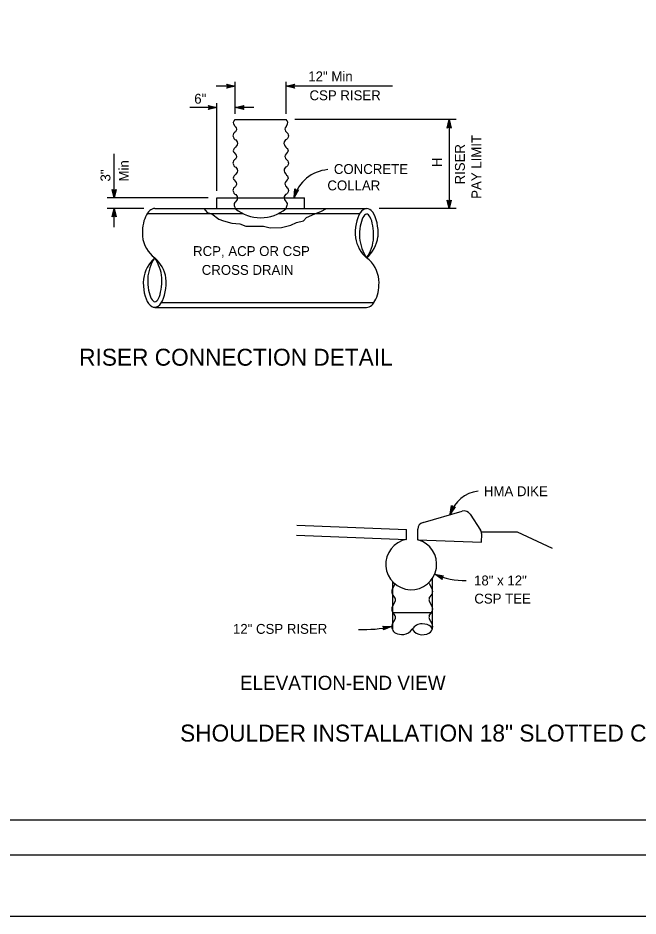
# Model space of a CAD drawing. Extents: x -894 to 866, y -472 to 714.
# Drawn here: x -347 to 92, y -472 to 164 of the extents above; entities that cross this region are included whole.
import ezdxf

# ---------------------------------------------------------------- set-up
doc = ezdxf.new("R2010")
doc.units = 0
for name, color, linetype in [('56 Stage 3 Anno', 7, 'Continuous'), ('57 Undefined', 7, 'Continuous'), ('60 Nongeo Data', 7, 'Continuous'), ('border_PLOTTING-ELEMENTS', 7, 'Continuous'), ('border_rw_22x34_Cut_Lines', 7, 'Continuous'), ('border_SHEET', 7, 'Continuous')]:
    doc.layers.add(name, color=color, linetype=linetype)

msp = doc.modelspace()

# ---------------------------------------------------------------- linework, layer by layer
at = {"layer": '56 Stage 3 Anno'}
for p, q in [((-193.08, 115.36), (-206.63, 115.36)), ((-198.28, 115.36), (-199.08, 116.69)), ((-199.08, 116.69), (-199.08, 116.69)), ((-199.08, 116.69), (-193.08, 115.36)), ((-193.08, 115.36), (-199.08, 114.03)), ((-199.08, 114.03), (-198.28, 115.36)), ((-198.86, 116.34), (-194.46, 115.36)), ((-194.47, 115.35), (-198.85, 114.38)), ((-195.84, 115.36), (-198.67, 114.73)), ((-198.63, 115.98), (-195.84, 115.36)), ((-198.45, 115.63), (-197.23, 115.36)), ((-197.23, 115.36), (-198.43, 115.09)), ((-193.08, 95.81), (-193.08, 118.44)), ((-193.08, 115.36), (-193.08, 115.36)), ((-157.08, 95.81), (-157.08, 118.44)), ((-157.08, 115.36), (-151.08, 116.69)), ((-81.68, 115.36), (-157.08, 115.36)), ((-151.08, 114.02), (-157.08, 115.36)), ((-157.08, 115.36), (-157.08, 115.36)), ((-151.3, 114.37), (-155.7, 115.35)), ((-155.69, 115.36), (-151.32, 116.33)), ((-154.32, 115.35), (-151.49, 115.98)), ((-151.53, 114.73), (-154.32, 115.35)), ((-152.94, 115.35), (-151.73, 115.62)), ((-151.71, 115.08), (-152.94, 115.35)), ((-151.08, 116.69), (-151.88, 115.36)), ((-151.88, 115.36), (-151.08, 114.02)), ((-151.08, 116.69), (-151.08, 116.69)), ((-199.08, 114.03), (-199.08, 114.03)), ((-151.08, 114.02), (-151.08, 114.02)), ((-206.08, 41.19), (-206.08, 103.33)), ((-206.08, 100.22), (-225.22, 100.22)), ((-211.28, 100.22), (-212.08, 101.56)), ((-212.08, 101.56), (-212.08, 101.56)), ((-212.08, 101.56), (-206.08, 100.22)), ((-206.08, 100.22), (-212.08, 98.89)), ((-212.08, 98.89), (-211.28, 100.22)), ((-212.08, 98.89), (-212.08, 98.89)), ((-211.86, 101.21), (-207.46, 100.22)), ((-207.47, 100.22), (-211.85, 99.25)), ((-208.84, 100.23), (-211.67, 99.6)), ((-211.63, 100.85), (-208.84, 100.23)), ((-211.45, 100.5), (-210.23, 100.23)), ((-210.23, 100.23), (-211.43, 99.96)), ((-206.08, 100.22), (-206.08, 100.22)), ((-193.08, 100.22), (-187.08, 101.55)), ((-180.01, 100.22), (-193.08, 100.22)), ((-187.08, 98.88), (-193.08, 100.22)), ((-193.08, 100.22), (-193.08, 100.22)), ((-187.3, 99.24), (-191.7, 100.22)), ((-191.69, 100.23), (-187.32, 101.19)), ((-190.32, 100.22), (-187.49, 100.85)), ((-187.53, 99.6), (-190.32, 100.22)), ((-188.94, 100.22), (-187.73, 100.49)), ((-187.71, 99.95), (-188.94, 100.22)), ((-187.08, 101.55), (-187.88, 100.22)), ((-187.88, 100.22), (-187.08, 98.88)), ((-187.08, 101.55), (-187.08, 101.55)), ((-187.08, 98.88), (-187.08, 98.88)), ((-36.58, 91.69), (-150.88, 91.69)), ((-42.92, 85.69), (-41.58, 91.69)), ((-42.57, 85.91), (-41.58, 90.31)), ((-41.58, 91.69), (-41.58, 28.69)), ((-41.58, 91.69), (-41.58, 91.69)), ((-41.58, 91.69), (-40.25, 85.69)), ((-41.58, 90.3), (-40.61, 85.93)), ((-41.58, 86.49), (-42.92, 85.69)), ((-42.92, 85.69), (-42.92, 85.69)), ((-42.21, 86.14), (-41.58, 88.93)), ((-41.86, 86.32), (-41.58, 87.55)), ((-41.58, 88.93), (-40.96, 86.1)), ((-41.58, 87.55), (-41.32, 86.34)), ((-40.25, 85.69), (-41.58, 86.49)), ((-40.25, 85.69), (-40.25, 85.69)), ((-278.88, 36.19), (-278.88, 67.4)), ((-278.88, 36.19), (-280.21, 42.19)), ((-280.21, 42.19), (-280.21, 42.19)), ((-280.21, 42.19), (-278.88, 41.39)), ((-278.89, 37.58), (-279.85, 41.96)), ((-278.88, 38.95), (-279.51, 41.78)), ((-278.88, 40.34), (-279.15, 41.54)), ((-278.88, 41.39), (-277.54, 42.19)), ((-277.54, 42.19), (-278.88, 36.19)), ((-277.9, 41.97), (-278.88, 37.57)), ((-278.26, 41.74), (-278.88, 38.95)), ((-278.61, 41.57), (-278.88, 40.34)), ((-277.54, 42.19), (-277.54, 42.19)), ((-151.47, 36.57), (-150.93, 42.69)), ((-148.39, 41.89), (-151.47, 36.57)), ((-151.05, 37.9), (-150.66, 42.36)), ((-148.79, 41.79), (-151.05, 37.88)), ((-150.93, 42.69), (-150.93, 42.69)), ((-150.93, 42.69), (-149.91, 41.53)), ((-150.64, 39.2), (-150.38, 42.09)), ((-149.21, 41.67), (-150.64, 39.2)), ((-150.22, 40.52), (-150.11, 41.75)), ((-149.59, 41.61), (-150.22, 40.52)), ((-149.91, 41.53), (-148.39, 41.89)), ((-148.39, 41.89), (-148.39, 41.89)), ((-212.21, 36.19), (-283.88, 36.19)), ((-278.88, 36.19), (-278.88, 36.19)), ((-151.47, 36.57), (-151.47, 36.57)), ((-41.58, 28.69), (-42.91, 34.69)), ((-42.91, 34.69), (-42.91, 34.69)), ((-42.91, 34.69), (-41.58, 33.89)), ((-41.58, 30.08), (-42.55, 34.45)), ((-41.58, 31.45), (-42.21, 34.27)), ((-41.58, 32.83), (-41.85, 34.04)), ((-41.58, 33.89), (-40.24, 34.69)), ((-40.24, 34.69), (-41.58, 28.69)), ((-40.6, 34.47), (-41.58, 30.07)), ((-40.96, 34.24), (-41.58, 31.45)), ((-41.3, 34.06), (-41.58, 32.83)), ((-40.24, 34.69), (-40.24, 34.69)), ((-257.86, 28.69), (-283.88, 28.69)), ((-280.22, 22.69), (-278.88, 28.69)), ((-279.87, 22.91), (-278.88, 27.31)), ((-279.51, 23.14), (-278.89, 25.93)), ((-278.89, 25.93), (-278.26, 23.1)), ((-278.88, 15.53), (-278.88, 28.69)), ((-278.88, 28.69), (-278.88, 28.69)), ((-278.88, 28.69), (-277.55, 22.69)), ((-278.88, 27.3), (-277.91, 22.93)), ((-36.58, 28.69), (-91.07, 28.69)), ((-41.58, 28.69), (-41.58, 28.69)), ((-278.88, 23.49), (-280.22, 22.69)), ((-280.22, 22.69), (-280.22, 22.69)), ((-279.16, 23.32), (-278.89, 24.55)), ((-278.89, 24.55), (-278.62, 23.34)), ((-277.55, 22.69), (-278.88, 23.49)), ((-277.55, 22.69), (-277.55, 22.69)), ((-40.81, -187.72), (-39.97, -181.63)), ((-37.46, -182.56), (-40.81, -187.72)), ((-40.33, -186.41), (-39.71, -181.97)), ((-37.87, -182.64), (-40.33, -186.42)), ((-39.97, -181.63), (-39.97, -181.63)), ((-39.97, -181.63), (-39, -182.84)), ((-39.85, -185.13), (-39.45, -182.26)), ((-38.29, -182.73), (-39.85, -185.13)), ((-39.36, -183.83), (-39.19, -182.61)), ((-38.68, -182.78), (-39.36, -183.83)), ((-39, -182.84), (-37.46, -182.56)), ((-37.46, -182.56), (-37.46, -182.56)), ((-40.81, -187.72), (-40.81, -187.72)), ((-46.68, -234.02), (-51.65, -230.41)), ((-51.65, -230.41), (-51.65, -230.41)), ((-51.65, -230.41), (-45.62, -231.57)), ((-46.73, -233.61), (-50.39, -230.96)), ((-50.38, -230.96), (-45.98, -231.8)), ((-46.81, -233.18), (-49.12, -231.51)), ((-49.12, -231.51), (-46.28, -232.05)), ((-46.83, -232.79), (-47.85, -232.06)), ((-47.85, -232.06), (-46.63, -232.29)), ((-45.62, -231.57), (-46.88, -232.47)), ((-46.88, -232.47), (-46.68, -234.02)), ((-46.68, -234.02), (-46.68, -234.02)), ((-45.62, -231.57), (-45.62, -231.57)), ((-87.6, -268.34), (-88.64, -267.18)), ((-88.64, -267.18), (-88.64, -267.18)), ((-88.64, -267.18), (-82.49, -267.35)), ((-88.36, -267.48), (-83.85, -267.61)), ((-82.49, -267.35), (-88.13, -269.8)), ((-88.13, -269.8), (-87.6, -268.34)), ((-88.13, -269.8), (-88.13, -269.8)), ((-88.06, -267.79), (-85.2, -267.87)), ((-83.86, -267.62), (-87.97, -269.4)), ((-85.2, -267.87), (-87.86, -269.03)), ((-87.82, -268.1), (-86.56, -268.14)), ((-86.56, -268.14), (-87.7, -268.63)), ((-82.49, -267.35), (-82.49, -267.35))]:
    msp.add_line(p, q, dxfattribs=at)
for centre, radius, start, end in [((-125.43, 29.26), 27.04, 94.71362, 164.33174), ((-18.34, -194.86), 23.58, 96.86366, 162.35762), ((-30.68, -182.82), 52.01, 246.21811, 271.16183), ((-101.64, -182.63), 86.85, 267.20456, 282.73493)]:
    msp.add_arc(centre, radius, start, end, dxfattribs=at)
at = {"layer": '60 Nongeo Data'}
for p, q in [((-193.08, 91.69), (-157.08, 91.69)), ((-206.08, 28.69), (-206.08, 36.19)), ((-206.08, 36.19), (-193.08, 36.19)), ((-193.08, 36.19), (-157.08, 36.19)), ((-157.08, 36.19), (-144.08, 36.19)), ((-144.08, 28.69), (-144.08, 36.19)), ((-250.08, 28.69), (-193.11, 28.69)), ((-193.11, 28.69), (-157.08, 28.69)), ((-157.08, 28.69), (-100.08, 28.69)), ((-255.37, 25.19), (-210.09, 25.19)), ((-210.64, 25.19), (-187.83, 25.19)), ((-162.33, 25.19), (-136.18, 25.19)), ((-136.18, 25.19), (-104.88, 25.19)), ((-250.08, -6.31), (-250.43, -6.31)), ((-100.08, -6.31), (-99.74, -6.31)), ((-245.28, -37.81), (-94.79, -37.81)), ((-250.08, -41.31), (-100.08, -41.31)), ((-60.13, -193.64), (-32.31, -185.69)), ((-26.74, -187.77), (-19.39, -199.08)), ((-149.49, -195.68), (-71.76, -198.67)), ((-149.76, -202.68), (-71.76, -205.68)), ((-71.76, -205.68), (-71.76, -198.67)), ((-63.76, -205.99), (-63.76, -198.44)), ((-18.8, -207.71), (-18.58, -202)), ((-18.52, -200.41), (6.5, -200.41)), ((6.5, -200.41), (31.22, -211.86)), ((-63.76, -205.99), (-18.8, -207.71)), ((-53.7, -233.7), (-53.7, -269.34)), ((-81.76, -235.5), (-81.76, -269.34)), ((-81.76, -240.6), (-79.81, -237.08)), ((-53.7, -240.6), (-55.65, -237.08)), ((-79.79, -247.39), (-81.74, -244.35)), ((-55.66, -247.39), (-53.71, -244.35)), ((-81.76, -253.1), (-79.81, -249.57)), ((-53.7, -253.1), (-55.65, -249.57)), ((-79.79, -259.88), (-81.74, -256.85)), ((-81.42, -257.34), (-54.03, -257.34)), ((-55.66, -259.88), (-53.71, -256.85)), ((-81.76, -265.59), (-79.81, -262.07)), ((-53.7, -265.59), (-55.65, -262.07))]:
    msp.add_line(p, q, dxfattribs=at)
for points in [[(-193.06, 86.8), (-194.17, 88.53), (-194.3, 89.85), (-193.89, 90.83), (-193.08, 91.69)], [(-157.1, 86.8), (-155.99, 88.53), (-155.87, 89.85), (-156.28, 90.83), (-157.08, 91.69)], [(-193.06, 86.8), (-192.37, 85.83), (-192.2, 84.97), (-192.31, 84.43), (-192.6, 83.53), (-193.02, 82.99), (-193.59, 82.42), (-194.24, 81.74), (-194.58, 80.86), (-194.7, 80.21), (-194.44, 79.13), (-194.02, 78.27), (-193.36, 77.62), (-192.71, 77.31), (-192.11, 76.57), (-191.77, 75.83), (-191.57, 74.84), (-191.83, 73.82), (-192.28, 73.17), (-192.99, 72.17), (-193.45, 71.6), (-193.99, 71.15), (-194.38, 70.3), (-194.5, 69.53), (-194.24, 68.89), (-193.84, 68.37), (-193.07, 67.43)], [(-157.1, 86.8), (-157.79, 85.83), (-157.96, 84.97), (-157.85, 84.43), (-157.57, 83.53), (-157.14, 82.99), (-156.57, 82.42), (-155.92, 81.74), (-155.58, 80.86), (-155.47, 80.21), (-155.72, 79.13), (-156.15, 78.27), (-156.8, 77.62), (-157.45, 77.31), (-158.05, 76.57), (-158.39, 75.83), (-158.59, 74.84), (-158.33, 73.82), (-157.88, 73.17), (-157.17, 72.17), (-156.71, 71.6), (-156.18, 71.15), (-155.78, 70.3), (-155.66, 69.53), (-155.92, 68.89), (-156.32, 68.37), (-157.09, 67.43)], [(-193.07, 67.43), (-192.37, 66.46), (-192.2, 65.6), (-192.32, 65.06), (-192.6, 64.16), (-193.03, 63.62), (-193.59, 63.05), (-194.25, 62.37), (-194.59, 61.49), (-194.7, 60.84), (-194.45, 59.76), (-194.02, 58.91), (-193.37, 58.25), (-192.71, 57.94), (-192.12, 57.2), (-191.78, 56.46), (-191.58, 55.47), (-191.83, 54.45), (-192.29, 53.8), (-193, 52.8), (-193.45, 52.23), (-193.99, 51.78), (-194.39, 50.93), (-194.5, 50.16), (-194.25, 49.52), (-193.85, 49), (-193.08, 48.06)], [(-157.09, 67.43), (-157.79, 66.46), (-157.96, 65.6), (-157.84, 65.06), (-157.56, 64.16), (-157.13, 63.62), (-156.57, 63.05), (-155.91, 62.37), (-155.57, 61.49), (-155.46, 60.84), (-155.72, 59.76), (-156.14, 58.91), (-156.79, 58.25), (-157.45, 57.94), (-158.04, 57.2), (-158.38, 56.46), (-158.58, 55.47), (-158.33, 54.45), (-157.87, 53.8), (-157.16, 52.8), (-156.71, 52.23), (-156.17, 51.78), (-155.77, 50.93), (-155.66, 50.16), (-155.92, 49.52), (-156.31, 49), (-157.09, 48.06)], [(-193.08, 48.06), (-192.38, 47.09), (-192.21, 46.23), (-192.32, 45.69), (-192.61, 44.79), (-193.03, 44.25), (-193.6, 43.68), (-194.25, 43), (-194.59, 42.12), (-194.71, 41.47), (-194.45, 40.39), (-194.03, 39.54), (-193.37, 38.88), (-192.72, 38.57), (-192.12, 37.83), (-191.78, 37.09), (-191.58, 36.1), (-191.84, 35.08), (-192.29, 34.43), (-193, 33.43), (-193.46, 32.87), (-193.8, 32.32), (-193.94, 31.49), (-193.81, 30.82), (-193.54, 30.22), (-193.3, 29.66), (-193.08, 28.69)], [(-157.09, 48.06), (-157.78, 47.09), (-157.95, 46.23), (-157.84, 45.69), (-157.56, 44.79), (-157.13, 44.25), (-156.56, 43.68), (-155.91, 43), (-155.57, 42.12), (-155.45, 41.47), (-155.71, 40.39), (-156.14, 39.54), (-156.79, 38.88), (-157.44, 38.57), (-158.04, 37.83), (-158.38, 37.09), (-158.58, 36.1), (-158.32, 35.08), (-157.87, 34.43), (-157.16, 33.43), (-156.7, 32.87), (-156.42, 32.35), (-156.38, 31.71), (-156.48, 30.92), (-156.77, 30.18), (-157.01, 29.37), (-157.08, 28.69)], [(-215.3, 28.69), (-213.04, 25.96), (-209.72, 24.9), (-204.8, 21.04), (-201.35, 19.98), (-195.5, 18.25), (-189.92, 17.86), (-185.54, 16.13), (-173.05, 16.13), (-168.27, 15.07), (-160.3, 15.2), (-153.66, 16.79), (-149.67, 18.79), (-144.76, 19.85), (-142.76, 22.24), (-136.65, 25.03), (-132.4, 26.49), (-128.55, 28.69)]]:
    msp.add_lwpolyline(points, dxfattribs=at)
for centre, radius, start, end in [((-175.08, 50), 27.89, 229.80808, 310.19192), ((-236.98, 11.31), 21.95, 185.78326, 233.36593), ((-83.88, 12.01), 24.46, 189.76964, 228.51656), ((-74.17, 10.79), 31.05, 185.37036, 213.42148), ((-115.67, 11.69), 23.81, 310.90144, 352.6318), ((-123.12, 9.71), 28.07, 325.18699, 357.09094), ((-234.49, -24.31), 23.81, 130.90144, 172.6318), ((-227.04, -22.33), 28.07, 145.18699, 177.09094), ((-275.99, -23.41), 31.05, 5.37036, 33.42148), ((-266.28, -24.63), 24.46, 9.76964, 48.51656), ((-113.18, -23.92), 21.95, 5.78326, 53.36593), ((-30.93, -190.49), 5, 33.03686, 105.94529), ((-58.76, -198.44), 5, 105.94537, 180), ((-23.58, -201.81), 5, 357.79671, 33.03694), ((-68.48, -223.34), 18, 100.51123, 74.77858), ((-78.57, -242.48), 3.7, 149.53446, 210.46554), ((-54.16, -236.02), 1.86, 184.40426, 212.46966), ((-56.88, -242.48), 3.7, 329.53446, 30.46554), ((-81.76, -248.48), 2.25, 330.85193, 29.14807), ((-53.7, -248.48), 2.25, 150.85193, 209.14807), ((-78.57, -254.97), 3.7, 149.53446, 210.46554), ((-56.88, -254.97), 3.7, 329.53446, 30.46554), ((-81.76, -260.98), 2.25, 330.85193, 29.14807), ((-53.7, -260.98), 2.25, 150.85193, 209.14807), ((-78.57, -267.47), 3.7, 149.53446, 210.46554), ((-60.92, -273.41), 7.94, 88.67009, 149.20271), ((-56.88, -267.47), 3.7, 329.53446, 30.46554), ((-74.81, -264.36), 8.64, 276.74286, 324.81562), ((-60.69, -264.87), 8.35, 212.37622, 267.02523)]:
    msp.add_arc(centre, radius, start, end, dxfattribs=at)
for centre, major_axis, ratio, start_param, end_param in [((-250.08, 11.19), (0, 17.5), 0.503894, 0, 1.683329), ((-100.02, 11.19), (0, 17.5), 0.46348, 4.565785, 8.044923), ((-100.1, 9.19), (0, 15.51), 0.322073, 4.653515, 7.937854), ((-250.14, -23.8), (0, -17.5), 0.46348, 4.565785, 8.044923), ((-250.06, -21.8), (0, -15.51), 0.322073, 4.653515, 7.937854), ((-100.08, -23.81), (0, -17.5), 0.503894, 0, 1.683329), ((-60.73, -269.34), (7.01, 0), 0.552855, 4.65704, 7.860758), ((-74.75, -269.34), (7.01, 0), 0.519123, 3.141593, 4.849434)]:
    msp.add_ellipse(centre, major_axis=major_axis, ratio=ratio, start_param=start_param, end_param=end_param, dxfattribs=at)
at = {"layer": 'border_PLOTTING-ELEMENTS'}
for points in [[(-894.04, -472.44), (865.96, -472.44), (865.96, 713.56), (-894.04, 713.56)], [(-864.04, 670.56), (835.96, 670.56), (835.96, -429.44), (-864.04, -429.44)]]:
    msp.add_lwpolyline(points, close=True, dxfattribs=at)
at = {"layer": 'border_rw_22x34_Cut_Lines'}
msp.add_lwpolyline([(-864.04, 670.56), (835.96, 670.56), (835.96, -429.44), (-864.04, -429.44)], close=True, dxfattribs=at)
at = {"layer": 'border_SHEET'}
msp.add_line((810.96, -404.44), (-814.04, -404.44), dxfattribs=at)

# ---------------------------------------------------------------- texts
at = {"layer": '57 Undefined'}
for s, height, p in [('12" Min', 7, (-141.38, 118.79)), ('6"', 7, (-222.14, 102.92)), ('CSP RISER', 7, (-140.51, 105.37)), ('CONCRETE', 7, (-123.27, 53.15)), (' COLLAR', 7, (-130.45, 41.54)), ('RCP, ACP OR CSP', 7, (-222.98, -4.98)), ('CROSS DRAIN', 7, (-216.83, -18.32)), ('RISER CONNECTION DETAIL', 12, (-303.64, -82.64)), ('HMA DIKE', 7, (-17.01, -175.07)), ('18" x 12"', 7, (-23.98, -238.27)), ('CSP TEE', 7, (-23.8, -251.11)), ('12" CSP RISER', 7, (-194.74, -272.56)), ('ELEVATION-END VIEW', 10, (-189.76, -312.24)), ('SHOULDER INSTALLATION 18" SLOTTED CSP TO 12" CSP RISER', 12, (-232.16, -348.86))]:
    msp.add_text(s, height=height, dxfattribs=at).set_placement(p)
for s, p in [('PAY LIMIT', (-18.81, 35.55)), ('RISER', (-30.51, 45.73)), ('H', (-46.76, 57.99)), ('Min', (-268.51, 47.8)), ('3"', (-281.51, 47.8))]:
    msp.add_text(s, height=7, rotation=90, dxfattribs=at).set_placement(p)

doc.saveas('drawing.dxf')
